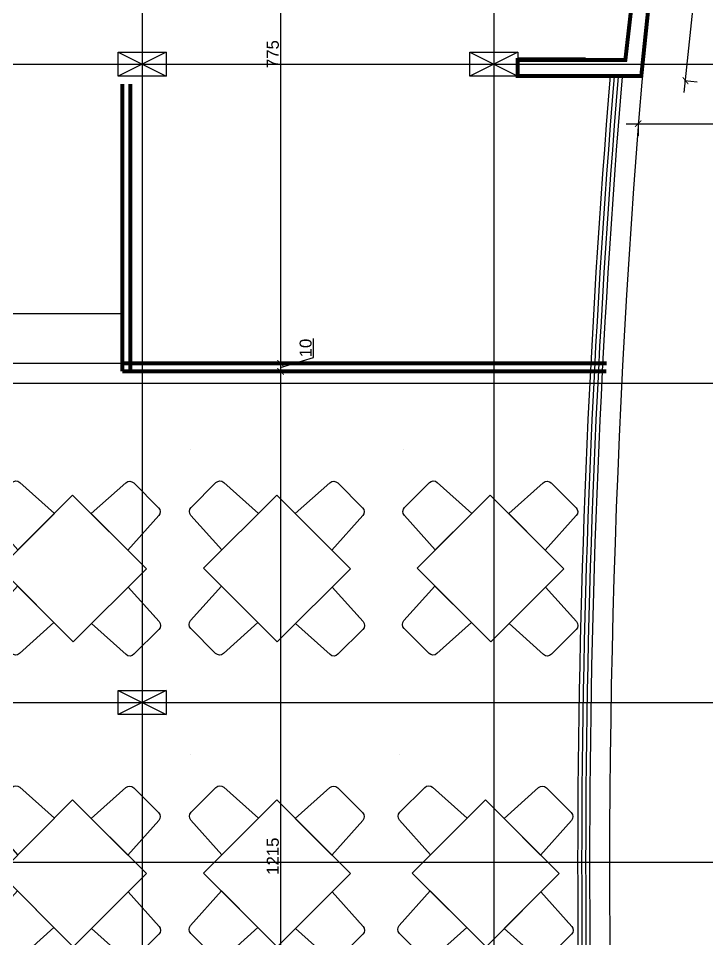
# Model space of a CAD drawing. Extents: x 250879 to 348495, y -51522 to -9360.
# Drawn here: x 308462 to 309325, y -42069 to -40915 of the extents above; entities that cross this region are included whole.
import ezdxf

# ---------------------------------------------------------------- set-up
doc = ezdxf.new("R2010")
doc.units = 0
doc.layers.get('0').update_dxf_attribs({"linetype": 'CONTINUOUS'})
doc.layers.get('DEFPOINTS').update_dxf_attribs({"color": 9, "linetype": 'CONTINUOUS'})
for name, color, linetype in [('AXIS', 1, 'CONTINUOUS'), ('COLUMN', 5, 'CONTINUOUS'), ('FURNITURE', 4, 'CONTINUOUS'), ('WALL', 7, 'CONTINUOUS'), ('WALL1', 2, 'CONTINUOUS')]:
    doc.layers.add(name, color=color, linetype=linetype)
doc.styles.get("Standard").update_dxf_attribs({"font": 'sanss___.ttf', "height": 15})
doc.dimstyles.new('STANDARD$0', dxfattribs={"dimscale": 0, "dimtxt": 12, "dimasz": 8, "dimexe": 15, "dimexo": 0.0625, "dimgap": 2, "dimtad": 1, "dimdec": 0, "dimzin": 0, "dimdsep": 46, "dimtxsty": 'Standard', "dimblk1": 'ARCHTICK', "dimblk2": 'ARCHTICK', "dimsah": 1, "dimcen": 0.09, "dimdle": 15, "dimclrd": 3, "dimclre": 3, "dimclrt": 3, "dimazin": 0, "dimtfac": 1, "dimtdec": 0, "dimtofl": 0, "dimtmove": 1, "dimatfit": 3, "dimldrblk": 'ARCHTICK', "dimfxl": 1.0455, "dimfxlon": 1, "dimtolj": 1, "dimtzin": 0, "dimarcsym": 0})

# ---------------------------------------------------------------- blocks, each defined once
blk = doc.blocks.new('T')
at = {"layer": 'FURNITURE'}
for p, q in [((24.26, 40.28), (22.02, 0)), ((59.79, 45), (29.25, 45)), ((67.02, 0), (64.78, 40.28)), ((67.02, 0), (22.02, 0)), ((0, -22.5), (-40.28, -24.74)), ((0, -22.5), (0, -67.5)), ((90.71, -22.5), (130.99, -24.74)), ((90.71, -22.5), (90.71, -67.5)), ((-45, -29.73), (-45, -60.27)), ((135.71, -29.73), (135.71, -60.27)), ((-40.28, -65.26), (0, -67.5)), ((130.99, -65.26), (90.71, -67.5)), ((67.86, -90), (22.86, -90)), ((25.09, -130.28), (22.86, -90)), ((67.86, -90), (65.62, -130.28)), ((60.63, -135), (30.09, -135))]:
    blk.add_line(p, q, dxfattribs=at)
blk.add_lwpolyline([(90.71, -90), (0, -90), (0, 0), (90.71, 0)], close=True, dxfattribs=at)
for centre, start, end in [((29.25, 40), 90, 176.82017), ((59.79, 40), 3.17983, 90), ((-40, -29.73), 93.17983, 180), ((130.71, -29.73), 0, 86.82017), ((-40, -60.27), 180, 266.82017), ((130.71, -60.27), 273.17983, 0), ((30.09, -130), 183.17983, 270), ((60.63, -130), 270, 356.82017)]:
    blk.add_arc(centre, 5, start, end, dxfattribs=at)
at = {"layer": 'WALL'}
for p, q in [((-81.29, -65), (-81.29, -65)), ((124.22, -65), (124.22, -65))]:
    blk.add_line(p, q, dxfattribs=at)
blk = doc.blocks.new('COLUMN')
at = {"layer": 'AXIS'}
for p, q in [((236924.7, -9644.3), (236984.7, -9674.3)), ((236984.7, -9644.3), (236924.7, -9674.3))]:
    blk.add_line(p, q, dxfattribs=at)
at = {"layer": 'COLUMN'}
blk.add_lwpolyline([(236924.7, -9644.3), (236984.7, -9644.3), (236984.7, -9674.3), (236924.7, -9674.3)], close=True, dxfattribs=at)
blk = doc.blocks.new('AXISG')
at = {"layer": 'AXIS'}
for p, q in [((307035.7, -19949.2), (307035.7, -23531.7)), ((305601.4, -20692.8), (307936.9, -20692.8)), ((305610, -21092.8), (307936.9, -21092.8)), ((305595.8, -21492.8), (307936.9, -21492.8))]:
    blk.add_line(p, q, dxfattribs=at)
at = {"layer": 'WALL', "linetype": 'Continuous'}
for p in [(70081, -11033.6), (70081, -11833.6)]:
    blk.add_blockref('COLUMN', p, dxfattribs=at)
blk = doc.blocks.new('_ARCHTICK')
at = {"color": 0, "linetype": 'ByBlock', "const_width": 0.15}
blk.add_lwpolyline([(-0.5, -0.5), (0.5, 0.5)], dxfattribs=at)
blk = doc.blocks.new('*D1760')
at = {"layer": 'DEFPOINTS', "color": 0, "linetype": 'Continuous', "transparency": 16777216}
for p in [(309237.8, -40987.8), (309567.8, -40988.4), (309567.8, -41046.7)]:
    blk.add_point(p, dxfattribs=at)
at = {"layer": 'WALL', "color": 3, "linetype": 'Continuous', "lineweight": -2, "transparency": 16777216}
for p, q in [((309222.8, -41046.7), (309582.8, -41046.7)), ((309237.8, -41045.7), (309237.8, -41061.7)), ((309567.8, -41045.7), (309567.8, -41061.7))]:
    blk.add_line(p, q, dxfattribs=at)
at = {"layer": 'WALL', "color": 3, "linetype": 'Continuous', "lineweight": -2, "transparency": 16777216, "xscale": 8, "yscale": 8, "zscale": 8, "rotation": 180}
blk.add_blockref('_ARCHTICK', (309237.8, -41046.7), dxfattribs=at)
at = {"layer": 'WALL', "color": 3, "linetype": 'Continuous', "lineweight": -2, "transparency": 16777216, "xscale": 8, "yscale": 8, "zscale": 8}
blk.add_blockref('_ARCHTICK', (309567.8, -41046.7), dxfattribs=at)
at = {"layer": 'WALL', "color": 3, "linetype": 'Continuous', "transparency": 16777216, "insert": (309402.8, -41037), "char_height": 15, "attachment_point": 5}
blk.add_mtext('\\A1;330', dxfattribs=at)
blk = doc.blocks.new('*D1920')
at = {"layer": 'DEFPOINTS', "color": 0, "linetype": 'Continuous', "transparency": 16777216}
for p in [(309287.1, -40551.8), (309342.3, -40557.6), (309241.8, -40987)]:
    blk.add_point(p, dxfattribs=at)
at = {"layer": 'WALL', "color": 3, "linetype": 'Continuous', "lineweight": -2, "transparency": 16777216}
for p, q in [((309295.5, -41007.7), (309343.9, -40542.7)), ((309341.3, -40557.5), (309357.3, -40559.1)), ((309296, -40992.6), (309312, -40994.3))]:
    blk.add_line(p, q, dxfattribs=at)
at = {"layer": 'WALL', "color": 3, "linetype": 'Continuous', "lineweight": -2, "transparency": 16777216, "xscale": 8, "yscale": 8, "zscale": 8}
for p, rotation in [((309342.3, -40557.6), 84.05947945047772), ((309297.1, -40992.7), 264.0594794504777)]:
    blk.add_blockref('_ARCHTICK', p, dxfattribs=dict(at, rotation=rotation))
at = {"layer": 'WALL', "color": 3, "linetype": 'Continuous', "transparency": 16777216, "insert": (309310, -40774.2), "char_height": 15, "attachment_point": 5, "rotation": 84.0595}
blk.add_mtext('\\A1;438', dxfattribs=at)
blk = doc.blocks.new('*D1932')
at = {"layer": 'DEFPOINTS', "color": 0, "linetype": 'Continuous', "transparency": 16777216}
for p in [(308790, -40572), (308790, -41347), (308790, -41347)]:
    blk.add_point(p, dxfattribs=at)
at = {"layer": 'WALL', "color": 3, "linetype": 'Continuous', "lineweight": -2, "transparency": 16777216}
for p, q in [((308790, -40557), (308790, -41362)), ((308790, -40572), (308775, -40572)), ((308790, -41347), (308775, -41347))]:
    blk.add_line(p, q, dxfattribs=at)
at = {"layer": 'WALL', "color": 3, "linetype": 'Continuous', "lineweight": -2, "transparency": 16777216, "xscale": 8, "yscale": 8, "zscale": 8}
for p, rotation in [((308790, -40572), 90), ((308790, -41347), 270)]:
    blk.add_blockref('_ARCHTICK', p, dxfattribs=dict(at, rotation=rotation))
at = {"layer": 'WALL', "color": 3, "linetype": 'Continuous', "transparency": 16777216, "insert": (308780.3, -40959.5), "char_height": 15, "attachment_point": 5, "rotation": 90}
blk.add_mtext('\\A1;775', dxfattribs=at)
blk = doc.blocks.new('*D1933')
at = {"layer": 'DEFPOINTS', "color": 0, "linetype": 'Continuous', "transparency": 16777216}
for p in [(308790, -41347), (308756, -41357), (308790, -41357)]:
    blk.add_point(p, dxfattribs=at)
at = {"layer": 'WALL', "color": 3, "linetype": 'Continuous', "lineweight": -2, "transparency": 16777216}
for p, q in [((308831.2, -41339.6), (308831.2, -41315.9)), ((308790, -41332), (308790, -41372)), ((308790, -41352), (308831.2, -41339.6)), ((308790, -41347), (308775, -41347)), ((308789, -41357), (308805, -41357))]:
    blk.add_line(p, q, dxfattribs=at)
at = {"layer": 'WALL', "color": 3, "linetype": 'Continuous', "lineweight": -2, "transparency": 16777216, "xscale": 8, "yscale": 8, "zscale": 8}
for p, rotation in [((308790, -41347), 90), ((308790, -41357), 270)]:
    blk.add_blockref('_ARCHTICK', p, dxfattribs=dict(at, rotation=rotation))
at = {"layer": 'WALL', "color": 3, "linetype": 'Continuous', "transparency": 16777216, "insert": (308821.4, -41327.8), "char_height": 15, "attachment_point": 5, "rotation": 90}
blk.add_mtext('\\A1;10', dxfattribs=at)
blk = doc.blocks.new('*D1934')
at = {"layer": 'DEFPOINTS', "color": 0, "linetype": 'Continuous', "transparency": 16777216}
for p in [(308756, -41357), (308711.9, -42572), (308790, -42572)]:
    blk.add_point(p, dxfattribs=at)
at = {"layer": 'WALL', "color": 3, "linetype": 'Continuous', "lineweight": -2, "transparency": 16777216}
for p, q in [((308790, -41342), (308790, -42587)), ((308789, -41357), (308805, -41357)), ((308789, -42572), (308805, -42572))]:
    blk.add_line(p, q, dxfattribs=at)
at = {"layer": 'WALL', "color": 3, "linetype": 'Continuous', "lineweight": -2, "transparency": 16777216, "xscale": 8, "yscale": 8, "zscale": 8}
for p, rotation in [((308790, -41357), 90), ((308790, -42572), 270)]:
    blk.add_blockref('_ARCHTICK', p, dxfattribs=dict(at, rotation=rotation))
at = {"layer": 'WALL', "color": 3, "linetype": 'Continuous', "transparency": 16777216, "insert": (308780.3, -41964.5), "char_height": 15, "attachment_point": 5, "rotation": 90}
blk.add_mtext('\\A1;1215', dxfattribs=at)

msp = doc.modelspace()

# ---------------------------------------------------------------- linework, layer by layer
at = {"layer": 'AXIS'}
for p, q in [((308616.59656, -39720.65994), (308616.59656, -43750.85677)), ((309057.07344, -39780.65994), (309057.07344, -43803.29107)), ((307421.43254, -40971.99817), (309517.81826, -40971.99817)), ((307264.55069, -41371.99817), (309517.81826, -41371.99817)), ((307266.2469, -41771.99817), (309517.81826, -41771.99817)), ((285747.17429, -41972.08046), (334477.223, -41972.08046)), ((306048.78588, -41972.08046), (310100.46709, -41972.08046))]:
    msp.add_line(p, q, dxfattribs=at)
at = {"layer": 'FURNITURE', "ltscale": 3}
msp.add_lwpolyline([(308001.27764, -41284.52431), (308591.59656, -41284.52431), (308591.59656, -41346.99817), (308001.27764, -41346.99817)], close=True, dxfattribs=at)
at = {"layer": 'FURNITURE'}
for radius in [11924.27437, 11914.27437]:
    msp.add_arc((321091.35839, -41972.08046), radius, 175.261308771, 184.738691229, dxfattribs=at)
at = {"layer": 'WALL', "ltscale": 3}
msp.add_line((309172.07344, -40964.66275), (309087.07344, -40964.66275), dxfattribs=at)
msp.add_line((309172.07344, -40964.66275), (309087.07344, -40964.66275), dxfattribs=at)
at = {"layer": 'WALL', "linetype": 'Continuous', "ltscale": 3, "const_width": 5}
for points in [[(309188.13679, -40551.83358), (309287.07344, -40551.83358), (309241.79249, -40986.99817), (309102.07344, -40986.99817), (309087.07344, -40986.99817), (309087.07344, -40966.99817), (309221.79249, -40966.99817), (309267.07344, -40571.83358), (309188.13679, -40571.83358), (309188.13679, -40551.83358)], [(308591.59656, -40996.99817), (308591.59656, -41356.99817)], [(308601.59656, -40996.99817), (308601.59656, -41356.99817)], [(308591.59656, -41346.99817), (309198.47213, -41346.99817)], [(308591.59656, -41356.99817), (309197.95163, -41356.99817)]]:
    msp.add_lwpolyline(points, dxfattribs=at)
at = {"layer": 'WALL1'}
for centre, radius, start, end in [((321167.92238, -41975.46532), 11965.83883, 173.167068348, 186.80028555), ((321091.35839, -41972.08046), 11929.27437, 175.261308771, 184.738691229), ((321091.35839, -41972.08046), 11919.27437, 175.261308771, 184.738691229)]:
    msp.add_arc(centre, radius, start, end, dxfattribs=at)

# ---------------------------------------------------------------- block references
at = {"layer": 'WALL', "linetype": 'Continuous'}
for name, p in [('AXISG', (1580.917, -20279.1652)), ('COLUMN', (72102.37396, -31312.74165))]:
    msp.add_blockref(name, p, dxfattribs=at)
at = {"layer": 'WALL1', "xscale": -1.440000000011358, "yscale": 1.440000000002328, "zscale": 1.44, "rotation": 134.9999999999999}
for p in [(308437.83384, -41603.64418), (308693.40795, -41603.64418), (308960.83512, -41603.64418), (308437.83384, -41985.5741), (308693.40795, -41985.5741), (308954.92342, -41985.5741)]:
    msp.add_blockref('T', p, dxfattribs=at)

# ---------------------------------------------------------------- dimensions: what is measured, and where the dimension line sits
at = {"layer": 'WALL', "linetype": 'Continuous'}
dim = msp.add_aligned_dim(p1=(309241.79249, -40986.99817), p2=(309287.07344, -40551.83358), distance=-55.57354, dimstyle='STANDARD$0', override={"dimscale": 1}, dxfattribs=at)
dim.commit()
dim.dimension.update_dxf_attribs({"geometry": '*D1920', "text_midpoint": (309310.02372, -40774.15981)})
for base, p1, p2, picture, middle in [((308789.99621, -41346.99817), (308789.99621, -40571.99817), (308789.99621, -41346.99817), '*D1932', (308780.26987, -40959.49817)), ((308789.99621, -41356.99817), (308789.99621, -41346.99817), (308756.03709, -41356.99817), '*D1933', (308821.44888, -41337.64446)), ((308789.99621, -42571.99817), (308756.03709, -41356.99817), (308711.90128, -42571.99817), '*D1934', (308780.26987, -41964.49817))]:
    dim = msp.add_linear_dim(base=base, p1=p1, p2=p2, angle=90, dimstyle='STANDARD$0', override={"dimscale": 1}, dxfattribs=at)
    dim.commit()
    dim.dimension.update_dxf_attribs({"geometry": picture, "text_midpoint": middle})
dim = msp.add_linear_dim(base=(309567.75546, -41046.71031), p1=(309237.80907, -40987.82428), p2=(309567.75546, -40988.37762), dimstyle='STANDARD$0', override={"dimscale": 1}, dxfattribs=at)
dim.commit()
dim.dimension.update_dxf_attribs({"geometry": '*D1760', "text_midpoint": (309402.78227, -41036.97369)})

doc.saveas('drawing.dxf')
